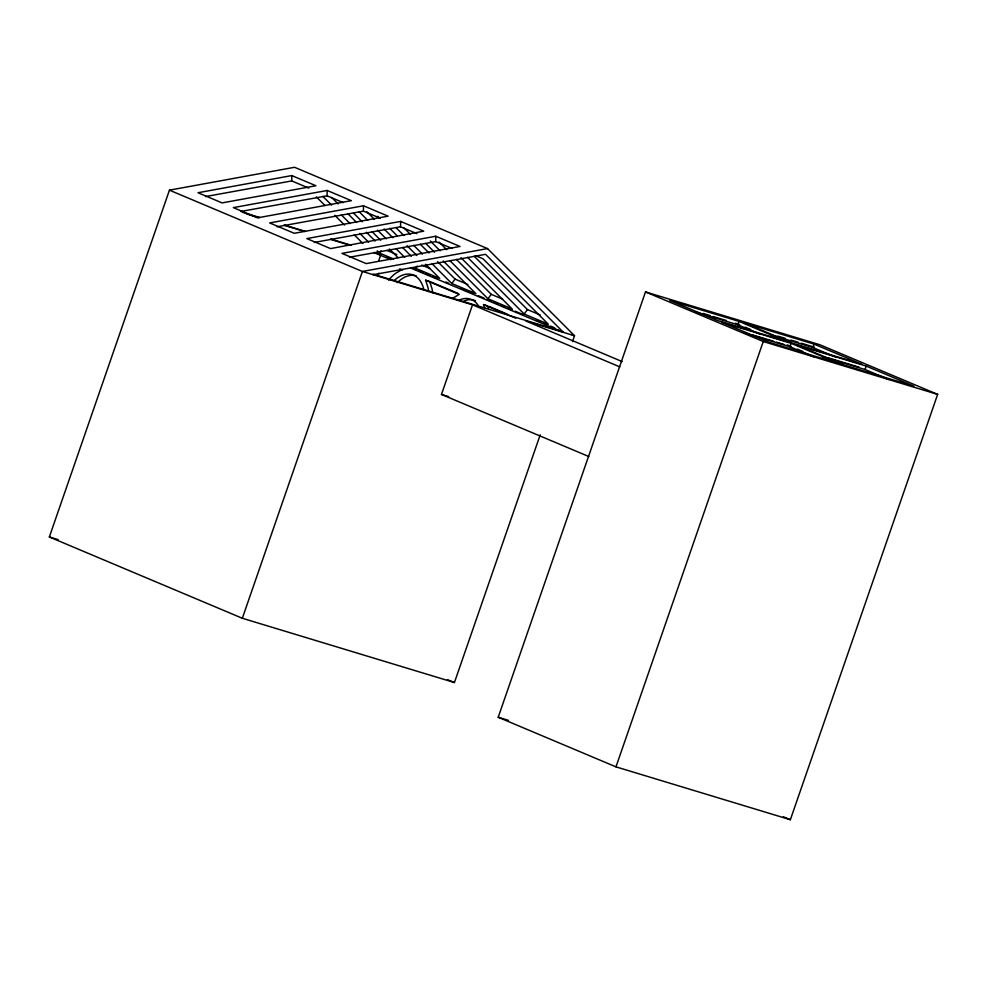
<?xml version="1.0" encoding="UTF-8"?>
<svg xmlns="http://www.w3.org/2000/svg" width="987" height="987" viewBox="0 0 987 987"><rect width="100%" height="100%" fill="white"/><g stroke="black" fill="none" stroke-linecap="round" stroke-linejoin="round"><path stroke-width="1.48" d="M308.771 188.11L291.745 180.929L291.807 175.575L197.98 192.736L222.1 202.903L315.926 185.741L291.807 175.575M343.242 202.631L327.092 195.821L327.153 190.466L233.327 207.628L257.558 217.831L351.372 200.669L327.153 190.466M379.847 218.053L363.438 211.132L363.487 205.777L269.673 222.939L294.286 233.302L388.113 216.153L363.487 205.777M416.884 233.648L400.562 226.776L400.611 221.421L306.797 238.583L330.546 248.588L423.744 231.168L400.611 221.421M451.886 248.403L435.723 241.593L435.785 236.238L341.958 253.388L366.214 263.603L460.028 246.454L435.785 236.238M540.21 434.823L454.427 682.548L242.333 618.269L49.35 536.965L169.443 190.158L294.545 167.284L487.529 248.588L574.52 335.74L572.497 341.564M242.333 618.269L362.426 271.462L487.529 248.588M378.811 260.494L380.846 254.621L373.851 252.512L390.815 259.655M377.885 276.076L378.885 273.202M588.783 456.512L441.473 394.442L472.514 304.823L362.426 271.462L169.443 190.158M498.213 717.253L645.498 291.918L819.889 344.759L937.65 394.381L790.365 819.716L615.974 766.862L498.213 717.253L508.465 720.362M760.2 334.223L737.758 324.76L738.942 321.343L669.704 300.369L717.413 320.467L786.639 341.44L738.942 321.343M615.974 766.862L763.259 341.527L645.498 291.918M813.732 356.776L789.884 346.721L791.068 343.316L721.83 322.33L769.539 342.427L838.765 363.401L791.068 343.316M835.372 356.998L812.93 347.547L814.102 344.13L744.877 323.144L792.573 343.242L861.811 364.228L814.102 344.13M888.905 379.551L865.056 369.508L866.241 366.091L797.002 345.105L844.712 365.202L913.937 386.188L866.241 366.091M377.231 250.834L379.403 253.005L381.056 250.821M417.242 266.058L415.589 268.254L439.708 278.42L425.57 264.257M432.195 263.887L451.775 283.503L455.093 279.111L467.863 284.49M449.887 260.617L487.948 298.74L491.279 294.36L502.63 299.135M467.591 257.336L524.134 313.989L527.465 309.597L540.234 314.976M401.314 269.969L395.096 273.683A41.207 25.168 -73.1 0 0 388.607 280.172M453.021 298.086L459.239 294.373L425.607 280.209L428.013 287.55A41.207 25.168 -73.1 0 1 428.617 291.523M205.493 196.573L291.745 180.929M240.84 211.465L327.092 195.821M277.174 226.776L363.438 211.132M314.31 242.42L400.562 226.776M349.472 257.237L435.723 241.593M373.123 274.707L485.542 254.313L563.478 332.397L410.592 267.983M703.015 313.434L710.332 315.655M713.268 316.543L726.444 320.541M735.229 323.205L739.621 324.538M777.694 336.073L785.023 338.294M790.871 340.071L798.199 342.279M801.123 343.168L814.3 347.165M695.033 311.818L737.758 324.76M770.205 334.605L812.93 347.547M753.056 335.037L773.672 341.292M776.621 342.181L783.986 344.414M828.216 357.825L859.159 367.201M744.223 332.89L789.884 346.721M822.331 356.566L865.056 369.508M763.259 341.527L937.65 394.381M242.111 212.18L259.828 217.547M284.91 225.159L305.563 231.414M330.657 239.014L351.31 245.282M246.947 214.043L258.742 217.621M283.837 225.221L304.489 231.489M331.052 239.533L350.237 245.356M425.607 280.209L429.653 281.431L432.047 288.772A41.207 25.168 -73.1 0 1 432.664 292.757M484.728 308.277L483.531 304.613L487.578 305.834L488.775 309.511M373.061 274.152L561.8 331.361M441.473 394.442L448.678 396.626M49.35 536.965L58.184 539.642M745.099 327.153L750.712 329.522M787.182 344.882L791.401 346.659M797.225 349.114L802.838 351.483M475.919 255.793L483.013 258.779L548.254 324.155L524.134 313.989M386.978 250.414L396.91 254.609M421.745 265.071L430.258 268.649M379.403 253.005L393.591 258.989M451.775 283.503L475.894 293.657L443.274 260.975M487.948 298.74L512.08 308.906L460.966 257.706M571.683 334.544L574.52 335.74L525.837 320.985L622.143 361.563M386.497 257.002L390.741 258.791M411.937 267.724L416.181 269.513M419.006 270.697L423.25 272.486M426.076 273.683L430.307 275.472M433.133 276.656L437.377 278.445M445.853 282.011L448.69 283.207M461.41 288.562L465.642 290.351M468.467 291.547L472.711 293.324M478.362 295.705L484.012 298.086M486.85 299.283L491.082 301.072M493.907 302.256L498.151 304.045M500.977 305.242L505.221 307.019M508.046 308.215L512.29 310.004M515.115 311.189L523.591 314.767M536.311 320.121L540.555 321.91M543.381 323.094L547.625 324.883M550.45 326.08L554.682 327.869M399.735 268.834L402.548 270.019M431.06 282.023L457.672 293.238M488.984 306.426L507.195 314.1M483.531 304.613L515.757 318.184M472.514 304.823L619.811 366.88M783.345 816.755L790.365 819.716M447.456 679.611L454.427 682.548M474.179 256.213L527.465 309.597M439.079 242.062L446.692 249.686M456.475 259.495L491.279 294.36M430.32 241.001L440.103 250.809M425.866 243.542L434.564 252.265M403.979 227.911L410.506 234.45M420.289 244.245L428.987 252.968M437.697 261.678L455.093 279.111M396.305 227.935L403.917 235.56M413.713 245.368L422.411 254.078M377.725 216.313L379.896 218.497M389.68 228.305L397.292 235.93M407.088 245.738L416.872 255.534M366.708 211.576L374.32 219.2M384.103 229.009L392.814 237.719M402.597 247.527L411.295 256.238M359.034 211.6L367.732 220.323M377.527 230.119L386.225 238.842M396.009 248.65L404.707 257.36M353.506 213.056L362.204 221.779M371.988 231.575L380.686 240.297M389.384 249.008L398.082 257.73M331.607 197.425L338.134 203.964M347.93 213.76L356.628 222.482M366.411 232.278L375.109 241.001M322.848 196.364L331.558 205.074M341.342 214.882L350.04 223.593M359.823 233.401L368.521 242.111M316.371 196.869L325.031 205.543M334.778 215.302L344.512 225.061M354.259 234.832L362.92 243.505M459.979 299.752A34.989 21.369 -73.1 0 1 478.436 305.736M464.013 300.986A34.989 21.369 -73.1 0 1 475.426 300.714M394.245 280.505A34.989 21.369 -73.1 0 1 423.756 289.154M397.354 282.627A34.989 21.369 -73.1 0 1 416.193 275.842"/></g></svg>
